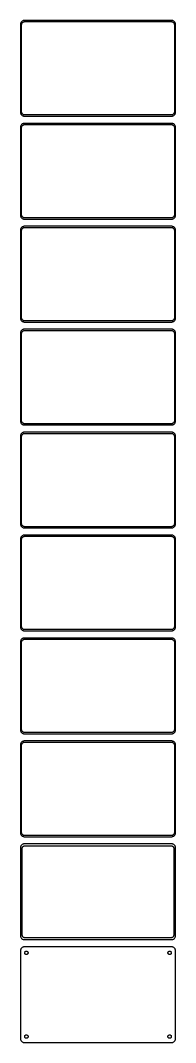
# Model space of a CAD drawing. Header units: metres. Extents: x -98 to 98, y 1230 to 2511.
import ezdxf

# ---------------------------------------------------------------- set-up
doc = ezdxf.new("R2010")
doc.units = ezdxf.units.M

msp = doc.modelspace()

# ---------------------------------------------------------------- linework, layer by layer
for p, q in [((-94.0451, 2510.76), (-94.6289, 2510.52)), ((-93.4369, 2510.91), (-94.0451, 2510.76)), ((-92.8139, 2510.99), (-93.4369, 2510.91)), ((92.8139, 2510.99), (-92.8139, 2510.99)), ((93.4369, 2510.91), (92.8139, 2510.99)), ((94.0451, 2510.76), (93.4369, 2510.91)), ((94.6289, 2510.52), (94.0451, 2510.76)), ((-97.4606, 2506.63), (-97.5, 2506)), ((-97.5, 2506), (-97.5, 2396)), ((-97.3429, 2507.24), (-97.4606, 2506.63)), ((-97.1489, 2507.84), (-97.3429, 2507.24)), ((-96.8815, 2508.41), (-97.1489, 2507.84)), ((-96.5451, 2508.94), (-96.8815, 2508.41)), ((-96.1448, 2509.42), (-96.5451, 2508.94)), ((-95.6871, 2509.85), (-96.1448, 2509.42)), ((-96, 2505.5), (-95.9685, 2506)), ((-96, 2396.5), (-96, 2505.5)), ((-95.9685, 2506), (-95.8743, 2506.49)), ((-95.8743, 2506.49), (-95.7191, 2506.97)), ((-95.7191, 2506.97), (-95.5052, 2507.43)), ((-95.1791, 2510.22), (-95.6871, 2509.85)), ((-95.5052, 2507.43), (-95.2361, 2507.85)), ((-95.2361, 2507.85), (-94.9159, 2508.24)), ((-94.6289, 2510.52), (-95.1791, 2510.22)), ((-94.9159, 2508.24), (-94.5497, 2508.58)), ((-94.5497, 2508.58), (-94.1433, 2508.88)), ((-94.1433, 2508.88), (-93.7031, 2509.12)), ((-93.7031, 2509.12), (-93.2361, 2509.3)), ((-93.2361, 2509.3), (-92.7495, 2509.43)), ((-92.7495, 2509.43), (-92.2512, 2509.49)), ((-92.2512, 2509.49), (92.2512, 2509.49)), ((92.2512, 2509.49), (92.7495, 2509.43)), ((92.7495, 2509.43), (93.2361, 2509.3)), ((93.2361, 2509.3), (93.7031, 2509.12)), ((93.7031, 2509.12), (94.1433, 2508.88)), ((94.1433, 2508.88), (94.5497, 2508.58)), ((94.5497, 2508.58), (94.9159, 2508.24)), ((95.1791, 2510.22), (94.6289, 2510.52)), ((94.9159, 2508.24), (95.2361, 2507.85)), ((95.6871, 2509.85), (95.1791, 2510.22)), ((95.2361, 2507.85), (95.5052, 2507.43)), ((95.5052, 2507.43), (95.7191, 2506.97)), ((96.1448, 2509.42), (95.6871, 2509.85)), ((95.7191, 2506.97), (95.8743, 2506.49)), ((95.8743, 2506.49), (95.9685, 2506)), ((95.9685, 2506), (96, 2505.5)), ((96, 2505.5), (96, 2396.5)), ((96.5451, 2508.94), (96.1448, 2509.42)), ((96.8815, 2508.41), (96.5451, 2508.94)), ((97.1489, 2507.84), (96.8815, 2508.41)), ((97.3429, 2507.24), (97.1489, 2507.84)), ((97.4606, 2506.63), (97.3429, 2507.24)), ((97.5, 2506), (97.4606, 2506.63)), ((97.5, 2396), (97.5, 2506)), ((-97.5, 2396), (-97.4606, 2395.37)), ((-95.9685, 2396), (-96, 2396.5)), ((-95.8743, 2395.51), (-95.9685, 2396)), ((-95.7191, 2395.03), (-95.8743, 2395.51)), ((95.8743, 2395.51), (95.7191, 2395.03)), ((95.9685, 2396), (95.8743, 2395.51)), ((96, 2396.5), (95.9685, 2396)), ((97.4606, 2395.37), (97.5, 2396)), ((-97.4606, 2395.37), (-97.3429, 2394.76)), ((-97.3429, 2394.76), (-97.1489, 2394.16)), ((-97.1489, 2394.16), (-96.8815, 2393.59)), ((-96.8815, 2393.59), (-96.5451, 2393.06)), ((-96.5451, 2393.06), (-96.1448, 2392.58)), ((-96.1448, 2392.58), (-95.6871, 2392.15)), ((-95.5052, 2394.57), (-95.7191, 2395.03)), ((-95.6871, 2392.15), (-95.1791, 2391.78)), ((-95.2361, 2394.15), (-95.5052, 2394.57)), ((-94.9159, 2393.76), (-95.2361, 2394.15)), ((-95.1791, 2391.78), (-94.6289, 2391.48)), ((-94.5497, 2393.42), (-94.9159, 2393.76)), ((-94.6289, 2391.48), (-94.0451, 2391.24)), ((-94.1433, 2393.12), (-94.5497, 2393.42)), ((-93.7031, 2392.88), (-94.1433, 2393.12)), ((-94.0451, 2391.24), (-93.4369, 2391.09)), ((-93.2361, 2392.7), (-93.7031, 2392.88)), ((-93.4369, 2391.09), (-92.8139, 2391.01)), ((-92.7495, 2392.57), (-93.2361, 2392.7)), ((-92.8139, 2391.01), (92.8139, 2391.01)), ((-92.2512, 2392.51), (-92.7495, 2392.57)), ((92.2512, 2392.51), (-92.2512, 2392.51)), ((92.7495, 2392.57), (92.2512, 2392.51)), ((93.2361, 2392.7), (92.7495, 2392.57)), ((92.8139, 2391.01), (93.4369, 2391.09)), ((93.7031, 2392.88), (93.2361, 2392.7)), ((93.4369, 2391.09), (94.0451, 2391.24)), ((94.1433, 2393.12), (93.7031, 2392.88)), ((94.0451, 2391.24), (94.6289, 2391.48)), ((94.5497, 2393.42), (94.1433, 2393.12)), ((94.9159, 2393.76), (94.5497, 2393.42)), ((94.6289, 2391.48), (95.1791, 2391.78)), ((95.2361, 2394.15), (94.9159, 2393.76)), ((95.1791, 2391.78), (95.6871, 2392.15)), ((95.5052, 2394.57), (95.2361, 2394.15)), ((95.7191, 2395.03), (95.5052, 2394.57)), ((95.6871, 2392.15), (96.1448, 2392.58)), ((96.1448, 2392.58), (96.5451, 2393.06)), ((96.5451, 2393.06), (96.8815, 2393.59)), ((96.8815, 2393.59), (97.1489, 2394.16)), ((97.1489, 2394.16), (97.3429, 2394.76)), ((97.3429, 2394.76), (97.4606, 2395.37)), ((-97.4606, 2377.63), (-97.5, 2377)), ((-97.5, 2377), (-97.5, 2267)), ((-97.3429, 2378.24), (-97.4606, 2377.63)), ((-97.1489, 2378.84), (-97.3429, 2378.24)), ((-96.8815, 2379.41), (-97.1489, 2378.84)), ((-96.5451, 2379.94), (-96.8815, 2379.41)), ((-96.1448, 2380.42), (-96.5451, 2379.94)), ((-95.6871, 2380.85), (-96.1448, 2380.42)), ((-96, 2376.5), (-95.9685, 2377)), ((-96, 2267.5), (-96, 2376.5)), ((-95.9685, 2377), (-95.8743, 2377.49)), ((-95.8743, 2377.49), (-95.7191, 2377.97)), ((-95.7191, 2377.97), (-95.5052, 2378.43)), ((-95.1791, 2381.22), (-95.6871, 2380.85)), ((-95.5052, 2378.43), (-95.2361, 2378.85)), ((-95.2361, 2378.85), (-94.9159, 2379.24)), ((-94.6289, 2381.52), (-95.1791, 2381.22)), ((-94.9159, 2379.24), (-94.5497, 2379.58)), ((-94.0451, 2381.76), (-94.6289, 2381.52)), ((-94.5497, 2379.58), (-94.1433, 2379.88)), ((-94.1433, 2379.88), (-93.7031, 2380.12)), ((-93.4369, 2381.91), (-94.0451, 2381.76)), ((-93.7031, 2380.12), (-93.2361, 2380.3)), ((-92.8139, 2381.99), (-93.4369, 2381.91)), ((-93.2361, 2380.3), (-92.7495, 2380.43)), ((92.8139, 2381.99), (-92.8139, 2381.99)), ((-92.7495, 2380.43), (-92.2512, 2380.49)), ((-92.2512, 2380.49), (92.2512, 2380.49)), ((92.2512, 2380.49), (92.7495, 2380.43)), ((92.7495, 2380.43), (93.2361, 2380.3)), ((93.4369, 2381.91), (92.8139, 2381.99)), ((93.2361, 2380.3), (93.7031, 2380.12)), ((94.0451, 2381.76), (93.4369, 2381.91)), ((93.7031, 2380.12), (94.1433, 2379.88)), ((94.6289, 2381.52), (94.0451, 2381.76)), ((94.1433, 2379.88), (94.5497, 2379.58)), ((94.5497, 2379.58), (94.9159, 2379.24)), ((95.1791, 2381.22), (94.6289, 2381.52)), ((94.9159, 2379.24), (95.2361, 2378.85)), ((95.6871, 2380.85), (95.1791, 2381.22)), ((95.2361, 2378.85), (95.5052, 2378.43)), ((95.5052, 2378.43), (95.7191, 2377.97)), ((96.1448, 2380.42), (95.6871, 2380.85)), ((95.7191, 2377.97), (95.8743, 2377.49)), ((95.8743, 2377.49), (95.9685, 2377)), ((95.9685, 2377), (96, 2376.5)), ((96, 2376.5), (96, 2267.5)), ((96.5451, 2379.94), (96.1448, 2380.42)), ((96.8815, 2379.41), (96.5451, 2379.94)), ((97.1489, 2378.84), (96.8815, 2379.41)), ((97.3429, 2378.24), (97.1489, 2378.84)), ((97.4606, 2377.63), (97.3429, 2378.24)), ((97.5, 2377), (97.4606, 2377.63)), ((97.5, 2267), (97.5, 2377)), ((-95.9685, 2267), (-96, 2267.5)), ((96, 2267.5), (95.9685, 2267)), ((-97.5, 2267), (-97.4606, 2266.37)), ((-97.4606, 2266.37), (-97.3429, 2265.76)), ((-97.3429, 2265.76), (-97.1489, 2265.16)), ((-97.1489, 2265.16), (-96.8815, 2264.59)), ((-96.8815, 2264.59), (-96.5451, 2264.06)), ((-96.5451, 2264.06), (-96.1448, 2263.58)), ((-96.1448, 2263.58), (-95.6871, 2263.15)), ((-95.8743, 2266.51), (-95.9685, 2267)), ((-95.7191, 2266.03), (-95.8743, 2266.51)), ((-95.5052, 2265.57), (-95.7191, 2266.03)), ((-95.6871, 2263.15), (-95.1791, 2262.78)), ((-95.2361, 2265.15), (-95.5052, 2265.57)), ((-94.9159, 2264.76), (-95.2361, 2265.15)), ((-95.1791, 2262.78), (-94.6289, 2262.48)), ((-94.5497, 2264.42), (-94.9159, 2264.76)), ((-94.6289, 2262.48), (-94.0451, 2262.24)), ((-94.1433, 2264.12), (-94.5497, 2264.42)), ((-93.7031, 2263.88), (-94.1433, 2264.12)), ((-94.0451, 2262.24), (-93.4369, 2262.09)), ((-93.2361, 2263.7), (-93.7031, 2263.88)), ((-93.4369, 2262.09), (-92.8139, 2262.01)), ((-92.7495, 2263.57), (-93.2361, 2263.7)), ((-92.8139, 2262.01), (92.8139, 2262.01)), ((-92.2512, 2263.51), (-92.7495, 2263.57)), ((92.2512, 2263.51), (-92.2512, 2263.51)), ((92.7495, 2263.57), (92.2512, 2263.51)), ((93.2361, 2263.7), (92.7495, 2263.57)), ((92.8139, 2262.01), (93.4369, 2262.09)), ((93.7031, 2263.88), (93.2361, 2263.7)), ((93.4369, 2262.09), (94.0451, 2262.24)), ((94.1433, 2264.12), (93.7031, 2263.88)), ((94.0451, 2262.24), (94.6289, 2262.48)), ((94.5497, 2264.42), (94.1433, 2264.12)), ((94.9159, 2264.76), (94.5497, 2264.42)), ((94.6289, 2262.48), (95.1791, 2262.78)), ((95.2361, 2265.15), (94.9159, 2264.76)), ((95.1791, 2262.78), (95.6871, 2263.15)), ((95.5052, 2265.57), (95.2361, 2265.15)), ((95.7191, 2266.03), (95.5052, 2265.57)), ((95.6871, 2263.15), (96.1448, 2263.58)), ((95.8743, 2266.51), (95.7191, 2266.03)), ((95.9685, 2267), (95.8743, 2266.51)), ((96.1448, 2263.58), (96.5451, 2264.06)), ((96.5451, 2264.06), (96.8815, 2264.59)), ((96.8815, 2264.59), (97.1489, 2265.16)), ((97.1489, 2265.16), (97.3429, 2265.76)), ((97.3429, 2265.76), (97.4606, 2266.37)), ((97.4606, 2266.37), (97.5, 2267)), ((-97.4606, 2248.63), (-97.5, 2248)), ((-97.5, 2248), (-97.5, 2138)), ((-97.3429, 2249.24), (-97.4606, 2248.63)), ((-97.1489, 2249.84), (-97.3429, 2249.24)), ((-96.8815, 2250.41), (-97.1489, 2249.84)), ((-96.5451, 2250.94), (-96.8815, 2250.41)), ((-96.1448, 2251.42), (-96.5451, 2250.94)), ((-95.6871, 2251.85), (-96.1448, 2251.42)), ((-96, 2247.5), (-95.9685, 2248)), ((-96, 2138.5), (-96, 2247.5)), ((-95.9685, 2248), (-95.8743, 2248.49)), ((-95.8743, 2248.49), (-95.7191, 2248.97)), ((-95.7191, 2248.97), (-95.5052, 2249.43)), ((-95.1791, 2252.22), (-95.6871, 2251.85)), ((-95.5052, 2249.43), (-95.2361, 2249.85)), ((-95.2361, 2249.85), (-94.9159, 2250.24)), ((-94.6289, 2252.52), (-95.1791, 2252.22)), ((-94.9159, 2250.24), (-94.5497, 2250.58)), ((-94.0451, 2252.76), (-94.6289, 2252.52)), ((-94.5497, 2250.58), (-94.1433, 2250.88)), ((-94.1433, 2250.88), (-93.7031, 2251.12)), ((-93.4369, 2252.91), (-94.0451, 2252.76)), ((-93.7031, 2251.12), (-93.2361, 2251.3)), ((-92.8139, 2252.99), (-93.4369, 2252.91)), ((-93.2361, 2251.3), (-92.7495, 2251.43)), ((92.8139, 2252.99), (-92.8139, 2252.99)), ((-92.7495, 2251.43), (-92.2512, 2251.49)), ((-92.2512, 2251.49), (92.2512, 2251.49)), ((92.2512, 2251.49), (92.7495, 2251.43)), ((92.7495, 2251.43), (93.2361, 2251.3)), ((93.4369, 2252.91), (92.8139, 2252.99)), ((93.2361, 2251.3), (93.7031, 2251.12)), ((94.0451, 2252.76), (93.4369, 2252.91)), ((93.7031, 2251.12), (94.1433, 2250.88)), ((94.6289, 2252.52), (94.0451, 2252.76)), ((94.1433, 2250.88), (94.5497, 2250.58)), ((94.5497, 2250.58), (94.9159, 2250.24)), ((95.1791, 2252.22), (94.6289, 2252.52)), ((94.9159, 2250.24), (95.2361, 2249.85)), ((95.6871, 2251.85), (95.1791, 2252.22)), ((95.2361, 2249.85), (95.5052, 2249.43)), ((95.5052, 2249.43), (95.7191, 2248.97)), ((96.1448, 2251.42), (95.6871, 2251.85)), ((95.7191, 2248.97), (95.8743, 2248.49)), ((95.8743, 2248.49), (95.9685, 2248)), ((95.9685, 2248), (96, 2247.5)), ((96, 2247.5), (96, 2138.5)), ((96.5451, 2250.94), (96.1448, 2251.42)), ((96.8815, 2250.41), (96.5451, 2250.94)), ((97.1489, 2249.84), (96.8815, 2250.41)), ((97.3429, 2249.24), (97.1489, 2249.84)), ((97.4606, 2248.63), (97.3429, 2249.24)), ((97.5, 2248), (97.4606, 2248.63)), ((97.5, 2138), (97.5, 2248)), ((-97.5, 2138), (-97.4606, 2137.37)), ((-97.4606, 2137.37), (-97.3429, 2136.76)), ((-97.3429, 2136.76), (-97.1489, 2136.16)), ((-97.1489, 2136.16), (-96.8815, 2135.59)), ((-96.8815, 2135.59), (-96.5451, 2135.06)), ((-96.5451, 2135.06), (-96.1448, 2134.58)), ((-96.1448, 2134.58), (-95.6871, 2134.15)), ((-95.9685, 2138), (-96, 2138.5)), ((-95.8743, 2137.51), (-95.9685, 2138)), ((-95.7191, 2137.03), (-95.8743, 2137.51)), ((-95.5052, 2136.57), (-95.7191, 2137.03)), ((-95.6871, 2134.15), (-95.1791, 2133.78)), ((-95.2361, 2136.15), (-95.5052, 2136.57)), ((-94.9159, 2135.76), (-95.2361, 2136.15)), ((-95.1791, 2133.78), (-94.6289, 2133.48)), ((-94.5497, 2135.42), (-94.9159, 2135.76)), ((-94.6289, 2133.48), (-94.0451, 2133.24)), ((-94.1433, 2135.12), (-94.5497, 2135.42)), ((-93.7031, 2134.88), (-94.1433, 2135.12)), ((-94.0451, 2133.24), (-93.4369, 2133.09)), ((-93.2361, 2134.7), (-93.7031, 2134.88)), ((-93.4369, 2133.09), (-92.8139, 2133.01)), ((-92.7495, 2134.57), (-93.2361, 2134.7)), ((-92.8139, 2133.01), (92.8139, 2133.01)), ((-92.2512, 2134.51), (-92.7495, 2134.57)), ((92.2512, 2134.51), (-92.2512, 2134.51)), ((92.7495, 2134.57), (92.2512, 2134.51)), ((93.2361, 2134.7), (92.7495, 2134.57)), ((92.8139, 2133.01), (93.4369, 2133.09)), ((93.7031, 2134.88), (93.2361, 2134.7)), ((93.4369, 2133.09), (94.0451, 2133.24)), ((94.1433, 2135.12), (93.7031, 2134.88)), ((94.0451, 2133.24), (94.6289, 2133.48)), ((94.5497, 2135.42), (94.1433, 2135.12)), ((94.9159, 2135.76), (94.5497, 2135.42)), ((94.6289, 2133.48), (95.1791, 2133.78)), ((95.2361, 2136.15), (94.9159, 2135.76)), ((95.1791, 2133.78), (95.6871, 2134.15)), ((95.5052, 2136.57), (95.2361, 2136.15)), ((95.7191, 2137.03), (95.5052, 2136.57)), ((95.6871, 2134.15), (96.1448, 2134.58)), ((95.8743, 2137.51), (95.7191, 2137.03)), ((95.9685, 2138), (95.8743, 2137.51)), ((96, 2138.5), (95.9685, 2138)), ((96.1448, 2134.58), (96.5451, 2135.06)), ((96.5451, 2135.06), (96.8815, 2135.59)), ((96.8815, 2135.59), (97.1489, 2136.16)), ((97.1489, 2136.16), (97.3429, 2136.76)), ((97.3429, 2136.76), (97.4606, 2137.37)), ((97.4606, 2137.37), (97.5, 2138)), ((-97.4606, 2119.63), (-97.5, 2119)), ((-97.5, 2119), (-97.5, 2009)), ((-97.3429, 2120.24), (-97.4606, 2119.63)), ((-97.1489, 2120.84), (-97.3429, 2120.24)), ((-96.8815, 2121.41), (-97.1489, 2120.84)), ((-96.5451, 2121.94), (-96.8815, 2121.41)), ((-96.1448, 2122.42), (-96.5451, 2121.94)), ((-95.6871, 2122.85), (-96.1448, 2122.42)), ((-96, 2118.5), (-95.9685, 2119)), ((-96, 2009.5), (-96, 2118.5)), ((-95.9685, 2119), (-95.8743, 2119.49)), ((-95.8743, 2119.49), (-95.7191, 2119.97)), ((-95.7191, 2119.97), (-95.5052, 2120.43)), ((-95.1791, 2123.22), (-95.6871, 2122.85)), ((-95.5052, 2120.43), (-95.2361, 2120.85)), ((-95.2361, 2120.85), (-94.9159, 2121.24)), ((-94.6289, 2123.52), (-95.1791, 2123.22)), ((-94.9159, 2121.24), (-94.5497, 2121.58)), ((-94.0451, 2123.76), (-94.6289, 2123.52)), ((-94.5497, 2121.58), (-94.1433, 2121.88)), ((-94.1433, 2121.88), (-93.7031, 2122.12)), ((-93.4369, 2123.91), (-94.0451, 2123.76)), ((-93.7031, 2122.12), (-93.2361, 2122.3)), ((-92.8139, 2123.99), (-93.4369, 2123.91)), ((-93.2361, 2122.3), (-92.7495, 2122.43)), ((92.8139, 2123.99), (-92.8139, 2123.99)), ((-92.7495, 2122.43), (-92.2512, 2122.49)), ((-92.2512, 2122.49), (92.2512, 2122.49)), ((92.2512, 2122.49), (92.7495, 2122.43)), ((92.7495, 2122.43), (93.2361, 2122.3)), ((93.4369, 2123.91), (92.8139, 2123.99)), ((93.2361, 2122.3), (93.7031, 2122.12)), ((94.0451, 2123.76), (93.4369, 2123.91)), ((93.7031, 2122.12), (94.1433, 2121.88)), ((94.6289, 2123.52), (94.0451, 2123.76)), ((94.1433, 2121.88), (94.5497, 2121.58)), ((94.5497, 2121.58), (94.9159, 2121.24)), ((95.1791, 2123.22), (94.6289, 2123.52)), ((94.9159, 2121.24), (95.2361, 2120.85)), ((95.6871, 2122.85), (95.1791, 2123.22)), ((95.2361, 2120.85), (95.5052, 2120.43)), ((95.5052, 2120.43), (95.7191, 2119.97)), ((96.1448, 2122.42), (95.6871, 2122.85)), ((95.7191, 2119.97), (95.8743, 2119.49)), ((95.8743, 2119.49), (95.9685, 2119)), ((95.9685, 2119), (96, 2118.5)), ((96, 2118.5), (96, 2009.5)), ((96.5451, 2121.94), (96.1448, 2122.42)), ((96.8815, 2121.41), (96.5451, 2121.94)), ((97.1489, 2120.84), (96.8815, 2121.41)), ((97.3429, 2120.24), (97.1489, 2120.84)), ((97.4606, 2119.63), (97.3429, 2120.24)), ((97.5, 2119), (97.4606, 2119.63)), ((97.5, 2009), (97.5, 2119)), ((-97.5, 2009), (-97.4606, 2008.37)), ((-97.4606, 2008.37), (-97.3429, 2007.76)), ((-97.3429, 2007.76), (-97.1489, 2007.16)), ((-97.1489, 2007.16), (-96.8815, 2006.59)), ((-96.8815, 2006.59), (-96.5451, 2006.06)), ((-96.5451, 2006.06), (-96.1448, 2005.58)), ((-96.1448, 2005.58), (-95.6871, 2005.15)), ((-95.9685, 2009), (-96, 2009.5)), ((-95.8743, 2008.51), (-95.9685, 2009)), ((-95.7191, 2008.03), (-95.8743, 2008.51)), ((-95.5052, 2007.57), (-95.7191, 2008.03)), ((-95.6871, 2005.15), (-95.1791, 2004.78)), ((-95.2361, 2007.15), (-95.5052, 2007.57)), ((-94.9159, 2006.76), (-95.2361, 2007.15)), ((-95.1791, 2004.78), (-94.6289, 2004.48)), ((-94.5497, 2006.42), (-94.9159, 2006.76)), ((-94.6289, 2004.48), (-94.0451, 2004.24)), ((-94.1433, 2006.12), (-94.5497, 2006.42)), ((-93.7031, 2005.88), (-94.1433, 2006.12)), ((-94.0451, 2004.24), (-93.4369, 2004.09)), ((-93.2361, 2005.7), (-93.7031, 2005.88)), ((-93.4369, 2004.09), (-92.8139, 2004.01)), ((-92.7495, 2005.57), (-93.2361, 2005.7)), ((-92.8139, 2004.01), (92.8139, 2004.01)), ((-92.2512, 2005.51), (-92.7495, 2005.57)), ((92.2512, 2005.51), (-92.2512, 2005.51)), ((92.7495, 2005.57), (92.2512, 2005.51)), ((93.2361, 2005.7), (92.7495, 2005.57)), ((92.8139, 2004.01), (93.4369, 2004.09)), ((93.7031, 2005.88), (93.2361, 2005.7)), ((93.4369, 2004.09), (94.0451, 2004.24)), ((94.1433, 2006.12), (93.7031, 2005.88)), ((94.0451, 2004.24), (94.6289, 2004.48)), ((94.5497, 2006.42), (94.1433, 2006.12)), ((94.9159, 2006.76), (94.5497, 2006.42)), ((94.6289, 2004.48), (95.1791, 2004.78)), ((95.2361, 2007.15), (94.9159, 2006.76)), ((95.1791, 2004.78), (95.6871, 2005.15)), ((95.5052, 2007.57), (95.2361, 2007.15)), ((95.7191, 2008.03), (95.5052, 2007.57)), ((95.6871, 2005.15), (96.1448, 2005.58)), ((95.8743, 2008.51), (95.7191, 2008.03)), ((95.9685, 2009), (95.8743, 2008.51)), ((96, 2009.5), (95.9685, 2009)), ((96.1448, 2005.58), (96.5451, 2006.06)), ((96.5451, 2006.06), (96.8815, 2006.59)), ((96.8815, 2006.59), (97.1489, 2007.16)), ((97.1489, 2007.16), (97.3429, 2007.76)), ((97.3429, 2007.76), (97.4606, 2008.37)), ((97.4606, 2008.37), (97.5, 2009)), ((-97.4606, 1990.63), (-97.5, 1990)), ((-97.5, 1990), (-97.5, 1880)), ((-97.3429, 1991.24), (-97.4606, 1990.63)), ((-97.1489, 1991.84), (-97.3429, 1991.24)), ((-96.8815, 1992.41), (-97.1489, 1991.84)), ((-96.5451, 1992.94), (-96.8815, 1992.41)), ((-96.1448, 1993.42), (-96.5451, 1992.94)), ((-95.6871, 1993.85), (-96.1448, 1993.42)), ((-96, 1989.5), (-95.9685, 1990)), ((-96, 1880.5), (-96, 1989.5)), ((-95.9685, 1990), (-95.8743, 1990.49)), ((-95.8743, 1990.49), (-95.7191, 1990.97)), ((-95.7191, 1990.97), (-95.5052, 1991.43)), ((-95.1791, 1994.22), (-95.6871, 1993.85)), ((-95.5052, 1991.43), (-95.2361, 1991.85)), ((-95.2361, 1991.85), (-94.9159, 1992.24)), ((-94.6289, 1994.52), (-95.1791, 1994.22)), ((-94.9159, 1992.24), (-94.5497, 1992.58)), ((-94.0451, 1994.76), (-94.6289, 1994.52)), ((-94.5497, 1992.58), (-94.1433, 1992.88)), ((-94.1433, 1992.88), (-93.7031, 1993.12)), ((-93.4369, 1994.91), (-94.0451, 1994.76)), ((-93.7031, 1993.12), (-93.2361, 1993.3)), ((-92.8139, 1994.99), (-93.4369, 1994.91)), ((-93.2361, 1993.3), (-92.7495, 1993.43)), ((92.8139, 1994.99), (-92.8139, 1994.99)), ((-92.7495, 1993.43), (-92.2512, 1993.49)), ((-92.2512, 1993.49), (92.2512, 1993.49)), ((92.2512, 1993.49), (92.7495, 1993.43)), ((92.7495, 1993.43), (93.2361, 1993.3)), ((93.4369, 1994.91), (92.8139, 1994.99)), ((93.2361, 1993.3), (93.7031, 1993.12)), ((94.0451, 1994.76), (93.4369, 1994.91)), ((93.7031, 1993.12), (94.1433, 1992.88)), ((94.6289, 1994.52), (94.0451, 1994.76)), ((94.1433, 1992.88), (94.5497, 1992.58)), ((94.5497, 1992.58), (94.9159, 1992.24)), ((95.1791, 1994.22), (94.6289, 1994.52)), ((94.9159, 1992.24), (95.2361, 1991.85)), ((95.6871, 1993.85), (95.1791, 1994.22)), ((95.2361, 1991.85), (95.5052, 1991.43)), ((95.5052, 1991.43), (95.7191, 1990.97)), ((96.1448, 1993.42), (95.6871, 1993.85)), ((95.7191, 1990.97), (95.8743, 1990.49)), ((95.8743, 1990.49), (95.9685, 1990)), ((95.9685, 1990), (96, 1989.5)), ((96, 1989.5), (96, 1880.5)), ((96.5451, 1992.94), (96.1448, 1993.42)), ((96.8815, 1992.41), (96.5451, 1992.94)), ((97.1489, 1991.84), (96.8815, 1992.41)), ((97.3429, 1991.24), (97.1489, 1991.84)), ((97.4606, 1990.63), (97.3429, 1991.24)), ((97.5, 1990), (97.4606, 1990.63)), ((97.5, 1880), (97.5, 1990)), ((-97.5, 1880), (-97.4606, 1879.37)), ((-97.4606, 1879.37), (-97.3429, 1878.76)), ((-97.3429, 1878.76), (-97.1489, 1878.16)), ((-97.1489, 1878.16), (-96.8815, 1877.59)), ((-96.8815, 1877.59), (-96.5451, 1877.06)), ((-96.5451, 1877.06), (-96.1448, 1876.58)), ((-96.1448, 1876.58), (-95.6871, 1876.15)), ((-95.9685, 1880), (-96, 1880.5)), ((-95.8743, 1879.51), (-95.9685, 1880)), ((-95.7191, 1879.03), (-95.8743, 1879.51)), ((-95.5052, 1878.57), (-95.7191, 1879.03)), ((-95.6871, 1876.15), (-95.1791, 1875.78)), ((-95.2361, 1878.15), (-95.5052, 1878.57)), ((-94.9159, 1877.76), (-95.2361, 1878.15)), ((-95.1791, 1875.78), (-94.6289, 1875.48)), ((-94.5497, 1877.42), (-94.9159, 1877.76)), ((-94.6289, 1875.48), (-94.0451, 1875.24)), ((-94.1433, 1877.12), (-94.5497, 1877.42)), ((-93.7031, 1876.88), (-94.1433, 1877.12)), ((-94.0451, 1875.24), (-93.4369, 1875.09)), ((-93.2361, 1876.7), (-93.7031, 1876.88)), ((-93.4369, 1875.09), (-92.8139, 1875.01)), ((-92.7495, 1876.57), (-93.2361, 1876.7)), ((-92.8139, 1875.01), (92.8139, 1875.01)), ((-92.2512, 1876.51), (-92.7495, 1876.57)), ((92.2512, 1876.51), (-92.2512, 1876.51)), ((92.7495, 1876.57), (92.2512, 1876.51)), ((93.2361, 1876.7), (92.7495, 1876.57)), ((92.8139, 1875.01), (93.4369, 1875.09)), ((93.7031, 1876.88), (93.2361, 1876.7)), ((93.4369, 1875.09), (94.0451, 1875.24)), ((94.1433, 1877.12), (93.7031, 1876.88)), ((94.0451, 1875.24), (94.6289, 1875.48)), ((94.5497, 1877.42), (94.1433, 1877.12)), ((94.9159, 1877.76), (94.5497, 1877.42)), ((94.6289, 1875.48), (95.1791, 1875.78)), ((95.2361, 1878.15), (94.9159, 1877.76)), ((95.1791, 1875.78), (95.6871, 1876.15)), ((95.5052, 1878.57), (95.2361, 1878.15)), ((95.7191, 1879.03), (95.5052, 1878.57)), ((95.6871, 1876.15), (96.1448, 1876.58)), ((95.8743, 1879.51), (95.7191, 1879.03)), ((95.9685, 1880), (95.8743, 1879.51)), ((96, 1880.5), (95.9685, 1880)), ((96.1448, 1876.58), (96.5451, 1877.06)), ((96.5451, 1877.06), (96.8815, 1877.59)), ((96.8815, 1877.59), (97.1489, 1878.16)), ((97.1489, 1878.16), (97.3429, 1878.76)), ((97.3429, 1878.76), (97.4606, 1879.37)), ((97.4606, 1879.37), (97.5, 1880)), ((-97.4606, 1861.63), (-97.5, 1861)), ((-97.5, 1861), (-97.5, 1751)), ((-97.3429, 1862.24), (-97.4606, 1861.63)), ((-97.1489, 1862.84), (-97.3429, 1862.24)), ((-96.8815, 1863.41), (-97.1489, 1862.84)), ((-96.5451, 1863.94), (-96.8815, 1863.41)), ((-96.1448, 1864.42), (-96.5451, 1863.94)), ((-95.6871, 1864.85), (-96.1448, 1864.42)), ((-96, 1860.5), (-95.9685, 1861)), ((-96, 1751.5), (-96, 1860.5)), ((-95.9685, 1861), (-95.8743, 1861.49)), ((-95.8743, 1861.49), (-95.7191, 1861.97)), ((-95.7191, 1861.97), (-95.5052, 1862.43)), ((-95.1791, 1865.22), (-95.6871, 1864.85)), ((-95.5052, 1862.43), (-95.2361, 1862.85)), ((-95.2361, 1862.85), (-94.9159, 1863.24)), ((-94.6289, 1865.52), (-95.1791, 1865.22)), ((-94.9159, 1863.24), (-94.5497, 1863.58)), ((-94.0451, 1865.76), (-94.6289, 1865.52)), ((-94.5497, 1863.58), (-94.1433, 1863.88)), ((-94.1433, 1863.88), (-93.7031, 1864.12)), ((-93.4369, 1865.91), (-94.0451, 1865.76)), ((-93.7031, 1864.12), (-93.2361, 1864.3)), ((-92.8139, 1865.99), (-93.4369, 1865.91)), ((-93.2361, 1864.3), (-92.7495, 1864.43)), ((92.8139, 1865.99), (-92.8139, 1865.99)), ((-92.7495, 1864.43), (-92.2512, 1864.49)), ((-92.2512, 1864.49), (92.2512, 1864.49)), ((92.2512, 1864.49), (92.7495, 1864.43)), ((92.7495, 1864.43), (93.2361, 1864.3)), ((93.4369, 1865.91), (92.8139, 1865.99)), ((93.2361, 1864.3), (93.7031, 1864.12)), ((94.0451, 1865.76), (93.4369, 1865.91)), ((93.7031, 1864.12), (94.1433, 1863.88)), ((94.6289, 1865.52), (94.0451, 1865.76)), ((94.1433, 1863.88), (94.5497, 1863.58)), ((94.5497, 1863.58), (94.9159, 1863.24)), ((95.1791, 1865.22), (94.6289, 1865.52)), ((94.9159, 1863.24), (95.2361, 1862.85)), ((95.6871, 1864.85), (95.1791, 1865.22)), ((95.2361, 1862.85), (95.5052, 1862.43)), ((95.5052, 1862.43), (95.7191, 1861.97)), ((96.1448, 1864.42), (95.6871, 1864.85)), ((95.7191, 1861.97), (95.8743, 1861.49)), ((95.8743, 1861.49), (95.9685, 1861)), ((95.9685, 1861), (96, 1860.5)), ((96, 1860.5), (96, 1751.5)), ((96.5451, 1863.94), (96.1448, 1864.42)), ((96.8815, 1863.41), (96.5451, 1863.94)), ((97.1489, 1862.84), (96.8815, 1863.41)), ((97.3429, 1862.24), (97.1489, 1862.84)), ((97.4606, 1861.63), (97.3429, 1862.24)), ((97.5, 1861), (97.4606, 1861.63)), ((97.5, 1751), (97.5, 1861)), ((-97.5, 1751), (-97.4606, 1750.37)), ((-97.4606, 1750.37), (-97.3429, 1749.76)), ((-97.3429, 1749.76), (-97.1489, 1749.16)), ((-97.1489, 1749.16), (-96.8815, 1748.59)), ((-96.8815, 1748.59), (-96.5451, 1748.06)), ((-96.5451, 1748.06), (-96.1448, 1747.58)), ((-96.1448, 1747.58), (-95.6871, 1747.15)), ((-95.9685, 1751), (-96, 1751.5)), ((-95.8743, 1750.51), (-95.9685, 1751)), ((-95.7191, 1750.03), (-95.8743, 1750.51)), ((-95.5052, 1749.57), (-95.7191, 1750.03)), ((-95.6871, 1747.15), (-95.1791, 1746.78)), ((-95.2361, 1749.15), (-95.5052, 1749.57)), ((-94.9159, 1748.76), (-95.2361, 1749.15)), ((-95.1791, 1746.78), (-94.6289, 1746.48)), ((-94.5497, 1748.42), (-94.9159, 1748.76)), ((-94.6289, 1746.48), (-94.0451, 1746.24)), ((-94.1433, 1748.12), (-94.5497, 1748.42)), ((-93.7031, 1747.88), (-94.1433, 1748.12)), ((-94.0451, 1746.24), (-93.4369, 1746.09)), ((-93.2361, 1747.7), (-93.7031, 1747.88)), ((-93.4369, 1746.09), (-92.8139, 1746.01)), ((-92.7495, 1747.57), (-93.2361, 1747.7)), ((-92.8139, 1746.01), (92.8139, 1746.01)), ((-92.2512, 1747.51), (-92.7495, 1747.57)), ((92.2512, 1747.51), (-92.2512, 1747.51)), ((92.7495, 1747.57), (92.2512, 1747.51)), ((93.2361, 1747.7), (92.7495, 1747.57)), ((92.8139, 1746.01), (93.4369, 1746.09)), ((93.7031, 1747.88), (93.2361, 1747.7)), ((93.4369, 1746.09), (94.0451, 1746.24)), ((94.1433, 1748.12), (93.7031, 1747.88)), ((94.0451, 1746.24), (94.6289, 1746.48)), ((94.5497, 1748.42), (94.1433, 1748.12)), ((94.9159, 1748.76), (94.5497, 1748.42)), ((94.6289, 1746.48), (95.1791, 1746.78)), ((95.2361, 1749.15), (94.9159, 1748.76)), ((95.1791, 1746.78), (95.6871, 1747.15)), ((95.5052, 1749.57), (95.2361, 1749.15)), ((95.7191, 1750.03), (95.5052, 1749.57)), ((95.6871, 1747.15), (96.1448, 1747.58)), ((95.8743, 1750.51), (95.7191, 1750.03)), ((95.9685, 1751), (95.8743, 1750.51)), ((96, 1751.5), (95.9685, 1751)), ((96.1448, 1747.58), (96.5451, 1748.06)), ((96.5451, 1748.06), (96.8815, 1748.59)), ((96.8815, 1748.59), (97.1489, 1749.16)), ((97.1489, 1749.16), (97.3429, 1749.76)), ((97.3429, 1749.76), (97.4606, 1750.37)), ((97.4606, 1750.37), (97.5, 1751)), ((-97.4606, 1732.63), (-97.5, 1732)), ((-97.5, 1732), (-97.5, 1622)), ((-97.3429, 1733.24), (-97.4606, 1732.63)), ((-97.1489, 1733.84), (-97.3429, 1733.24)), ((-96.8815, 1734.41), (-97.1489, 1733.84)), ((-96.5451, 1734.94), (-96.8815, 1734.41)), ((-96.1448, 1735.42), (-96.5451, 1734.94)), ((-95.6871, 1735.85), (-96.1448, 1735.42)), ((-96, 1731.5), (-95.9685, 1732)), ((-96, 1622.5), (-96, 1731.5)), ((-95.9685, 1732), (-95.8743, 1732.49)), ((-95.8743, 1732.49), (-95.7191, 1732.97)), ((-95.7191, 1732.97), (-95.5052, 1733.43)), ((-95.1791, 1736.22), (-95.6871, 1735.85)), ((-95.5052, 1733.43), (-95.2361, 1733.85)), ((-95.2361, 1733.85), (-94.9159, 1734.24)), ((-94.6289, 1736.52), (-95.1791, 1736.22)), ((-94.9159, 1734.24), (-94.5497, 1734.58)), ((-94.0451, 1736.76), (-94.6289, 1736.52)), ((-94.5497, 1734.58), (-94.1433, 1734.88)), ((-94.1433, 1734.88), (-93.7031, 1735.12)), ((-93.4369, 1736.91), (-94.0451, 1736.76)), ((-93.7031, 1735.12), (-93.2361, 1735.3)), ((-92.8139, 1736.99), (-93.4369, 1736.91)), ((-93.2361, 1735.3), (-92.7495, 1735.43)), ((92.8139, 1736.99), (-92.8139, 1736.99)), ((-92.7495, 1735.43), (-92.2512, 1735.49)), ((-92.2512, 1735.49), (92.2512, 1735.49)), ((92.2512, 1735.49), (92.7495, 1735.43)), ((92.7495, 1735.43), (93.2361, 1735.3)), ((93.4369, 1736.91), (92.8139, 1736.99)), ((93.2361, 1735.3), (93.7031, 1735.12)), ((94.0451, 1736.76), (93.4369, 1736.91)), ((93.7031, 1735.12), (94.1433, 1734.88)), ((94.6289, 1736.52), (94.0451, 1736.76)), ((94.1433, 1734.88), (94.5497, 1734.58)), ((94.5497, 1734.58), (94.9159, 1734.24)), ((95.1791, 1736.22), (94.6289, 1736.52)), ((94.9159, 1734.24), (95.2361, 1733.85)), ((95.6871, 1735.85), (95.1791, 1736.22)), ((95.2361, 1733.85), (95.5052, 1733.43)), ((95.5052, 1733.43), (95.7191, 1732.97)), ((96.1448, 1735.42), (95.6871, 1735.85)), ((95.7191, 1732.97), (95.8743, 1732.49)), ((95.8743, 1732.49), (95.9685, 1732)), ((95.9685, 1732), (96, 1731.5)), ((96, 1731.5), (96, 1622.5)), ((96.5451, 1734.94), (96.1448, 1735.42)), ((96.8815, 1734.41), (96.5451, 1734.94)), ((97.1489, 1733.84), (96.8815, 1734.41)), ((97.3429, 1733.24), (97.1489, 1733.84)), ((97.4606, 1732.63), (97.3429, 1733.24)), ((97.5, 1732), (97.4606, 1732.63)), ((97.5, 1622), (97.5, 1732)), ((-97.5, 1622), (-97.4606, 1621.37)), ((-97.4606, 1621.37), (-97.3429, 1620.76)), ((-97.3429, 1620.76), (-97.1489, 1620.16)), ((-97.1489, 1620.16), (-96.8815, 1619.59)), ((-96.8815, 1619.59), (-96.5451, 1619.06)), ((-96.5451, 1619.06), (-96.1448, 1618.58)), ((-96.1448, 1618.58), (-95.6871, 1618.15)), ((-95.9685, 1622), (-96, 1622.5)), ((-95.8743, 1621.51), (-95.9685, 1622)), ((-95.7191, 1621.03), (-95.8743, 1621.51)), ((-95.5052, 1620.57), (-95.7191, 1621.03)), ((-95.6871, 1618.15), (-95.1791, 1617.78)), ((-95.2361, 1620.15), (-95.5052, 1620.57)), ((-94.9159, 1619.76), (-95.2361, 1620.15)), ((-95.1791, 1617.78), (-94.6289, 1617.48)), ((-94.5497, 1619.42), (-94.9159, 1619.76)), ((-94.6289, 1617.48), (-94.0451, 1617.24)), ((-94.1433, 1619.12), (-94.5497, 1619.42)), ((-93.7031, 1618.88), (-94.1433, 1619.12)), ((-94.0451, 1617.24), (-93.4369, 1617.09)), ((-93.2361, 1618.7), (-93.7031, 1618.88)), ((-93.4369, 1617.09), (-92.8139, 1617.01)), ((-92.7495, 1618.57), (-93.2361, 1618.7)), ((-92.8139, 1617.01), (92.8139, 1617.01)), ((-92.2512, 1618.51), (-92.7495, 1618.57)), ((92.2512, 1618.51), (-92.2512, 1618.51)), ((92.7495, 1618.57), (92.2512, 1618.51)), ((93.2361, 1618.7), (92.7495, 1618.57)), ((92.8139, 1617.01), (93.4369, 1617.09)), ((93.7031, 1618.88), (93.2361, 1618.7)), ((93.4369, 1617.09), (94.0451, 1617.24)), ((94.1433, 1619.12), (93.7031, 1618.88)), ((94.0451, 1617.24), (94.6289, 1617.48)), ((94.5497, 1619.42), (94.1433, 1619.12)), ((94.9159, 1619.76), (94.5497, 1619.42)), ((94.6289, 1617.48), (95.1791, 1617.78)), ((95.2361, 1620.15), (94.9159, 1619.76)), ((95.1791, 1617.78), (95.6871, 1618.15)), ((95.5052, 1620.57), (95.2361, 1620.15)), ((95.7191, 1621.03), (95.5052, 1620.57)), ((95.6871, 1618.15), (96.1448, 1618.58)), ((95.8743, 1621.51), (95.7191, 1621.03)), ((95.9685, 1622), (95.8743, 1621.51)), ((96, 1622.5), (95.9685, 1622)), ((96.1448, 1618.58), (96.5451, 1619.06)), ((96.5451, 1619.06), (96.8815, 1619.59)), ((96.8815, 1619.59), (97.1489, 1620.16)), ((97.1489, 1620.16), (97.3429, 1620.76)), ((97.3429, 1620.76), (97.4606, 1621.37)), ((97.4606, 1621.37), (97.5, 1622)), ((-97.4606, 1603.63), (-97.5, 1603)), ((-97.5, 1603), (-97.5, 1493)), ((-97.3429, 1604.24), (-97.4606, 1603.63)), ((-97.1489, 1604.84), (-97.3429, 1604.24)), ((-96.8815, 1605.41), (-97.1489, 1604.84)), ((-96.5451, 1605.94), (-96.8815, 1605.41)), ((-96.1448, 1606.42), (-96.5451, 1605.94)), ((-95.6871, 1606.85), (-96.1448, 1606.42)), ((-96, 1602.5), (-95.9685, 1603)), ((-96, 1493.5), (-96, 1602.5)), ((-95.9685, 1603), (-95.8743, 1603.49)), ((-95.8743, 1603.49), (-95.7191, 1603.97)), ((-95.7191, 1603.97), (-95.5052, 1604.43)), ((-95.1791, 1607.22), (-95.6871, 1606.85)), ((-95.5052, 1604.43), (-95.2361, 1604.85)), ((-95.2361, 1604.85), (-94.9159, 1605.24)), ((-94.6289, 1607.52), (-95.1791, 1607.22)), ((-94.9159, 1605.24), (-94.5497, 1605.58)), ((-94.0451, 1607.76), (-94.6289, 1607.52)), ((-94.5497, 1605.58), (-94.1433, 1605.88)), ((-94.1433, 1605.88), (-93.7031, 1606.12)), ((-93.4369, 1607.91), (-94.0451, 1607.76)), ((-93.7031, 1606.12), (-93.2361, 1606.3)), ((-92.8139, 1607.99), (-93.4369, 1607.91)), ((-93.2361, 1606.3), (-92.7495, 1606.43)), ((92.8139, 1607.99), (-92.8139, 1607.99)), ((-92.7495, 1606.43), (-92.2512, 1606.49)), ((-92.2512, 1606.49), (92.2512, 1606.49)), ((92.2512, 1606.49), (92.7495, 1606.43)), ((92.7495, 1606.43), (93.2361, 1606.3)), ((93.4369, 1607.91), (92.8139, 1607.99)), ((93.2361, 1606.3), (93.7031, 1606.12)), ((94.0451, 1607.76), (93.4369, 1607.91)), ((93.7031, 1606.12), (94.1433, 1605.88)), ((94.6289, 1607.52), (94.0451, 1607.76)), ((94.1433, 1605.88), (94.5497, 1605.58)), ((94.5497, 1605.58), (94.9159, 1605.24)), ((95.1791, 1607.22), (94.6289, 1607.52)), ((94.9159, 1605.24), (95.2361, 1604.85)), ((95.6871, 1606.85), (95.1791, 1607.22)), ((95.2361, 1604.85), (95.5052, 1604.43)), ((95.5052, 1604.43), (95.7191, 1603.97)), ((96.1448, 1606.42), (95.6871, 1606.85)), ((95.7191, 1603.97), (95.8743, 1603.49)), ((95.8743, 1603.49), (95.9685, 1603)), ((95.9685, 1603), (96, 1602.5)), ((96, 1602.5), (96, 1493.5)), ((96.5451, 1605.94), (96.1448, 1606.42)), ((96.8815, 1605.41), (96.5451, 1605.94)), ((97.1489, 1604.84), (96.8815, 1605.41)), ((97.3429, 1604.24), (97.1489, 1604.84)), ((97.4606, 1603.63), (97.3429, 1604.24)), ((97.5, 1603), (97.4606, 1603.63)), ((97.5, 1493), (97.5, 1603)), ((-97.5, 1493), (-97.4606, 1492.37)), ((-97.4606, 1492.37), (-97.3429, 1491.76)), ((-97.3429, 1491.76), (-97.1489, 1491.16)), ((-97.1489, 1491.16), (-96.8815, 1490.59)), ((-96.8815, 1490.59), (-96.5451, 1490.06)), ((-96.5451, 1490.06), (-96.1448, 1489.58)), ((-96.1448, 1489.58), (-95.6871, 1489.15)), ((-95.9685, 1493), (-96, 1493.5)), ((-95.8743, 1492.51), (-95.9685, 1493)), ((-95.7191, 1492.03), (-95.8743, 1492.51)), ((-95.5052, 1491.57), (-95.7191, 1492.03)), ((-95.6871, 1489.15), (-95.1791, 1488.78)), ((-95.2361, 1491.15), (-95.5052, 1491.57)), ((-94.9159, 1490.76), (-95.2361, 1491.15)), ((-95.1791, 1488.78), (-94.6289, 1488.48)), ((-94.5497, 1490.42), (-94.9159, 1490.76)), ((-94.6289, 1488.48), (-94.0451, 1488.24)), ((-94.1433, 1490.12), (-94.5497, 1490.42)), ((-93.7031, 1489.88), (-94.1433, 1490.12)), ((-94.0451, 1488.24), (-93.4369, 1488.09)), ((-93.2361, 1489.7), (-93.7031, 1489.88)), ((-93.4369, 1488.09), (-92.8139, 1488.01)), ((-92.7495, 1489.57), (-93.2361, 1489.7)), ((-92.8139, 1488.01), (92.8139, 1488.01)), ((-92.2512, 1489.51), (-92.7495, 1489.57)), ((92.2512, 1489.51), (-92.2512, 1489.51)), ((92.7495, 1489.57), (92.2512, 1489.51)), ((93.2361, 1489.7), (92.7495, 1489.57)), ((92.8139, 1488.01), (93.4369, 1488.09)), ((93.7031, 1489.88), (93.2361, 1489.7)), ((93.4369, 1488.09), (94.0451, 1488.24)), ((94.1433, 1490.12), (93.7031, 1489.88)), ((94.0451, 1488.24), (94.6289, 1488.48)), ((94.5497, 1490.42), (94.1433, 1490.12)), ((94.9159, 1490.76), (94.5497, 1490.42)), ((94.6289, 1488.48), (95.1791, 1488.78)), ((95.2361, 1491.15), (94.9159, 1490.76)), ((95.1791, 1488.78), (95.6871, 1489.15)), ((95.5052, 1491.57), (95.2361, 1491.15)), ((95.7191, 1492.03), (95.5052, 1491.57)), ((95.6871, 1489.15), (96.1448, 1489.58)), ((95.8743, 1492.51), (95.7191, 1492.03)), ((95.9685, 1493), (95.8743, 1492.51)), ((96, 1493.5), (95.9685, 1493)), ((96.1448, 1489.58), (96.5451, 1490.06)), ((96.5451, 1490.06), (96.8815, 1490.59)), ((96.8815, 1490.59), (97.1489, 1491.16)), ((97.1489, 1491.16), (97.3429, 1491.76)), ((97.3429, 1491.76), (97.4606, 1492.37)), ((97.4606, 1492.37), (97.5, 1493)), ((-97.4606, 1474.63), (-97.5, 1474)), ((-97.5, 1474), (-97.5, 1364)), ((-97.3429, 1475.24), (-97.4606, 1474.63)), ((-97.1489, 1475.84), (-97.3429, 1475.24)), ((-96.8815, 1476.41), (-97.1489, 1475.84)), ((-96.5451, 1476.94), (-96.8815, 1476.41)), ((-96.1448, 1477.42), (-96.5451, 1476.94)), ((-95.6871, 1477.85), (-96.1448, 1477.42)), ((-95.1791, 1478.22), (-95.6871, 1477.85)), ((-94.6289, 1478.52), (-95.1791, 1478.22)), ((-95.1129, 1473.5), (-95.0884, 1473.89)), ((-95.1129, 1364.5), (-95.1129, 1473.5)), ((-95.0884, 1473.89), (-95.0151, 1474.27)), ((-95.0151, 1474.27), (-94.8943, 1474.65)), ((-94.8943, 1474.65), (-94.7279, 1475)), ((-94.7279, 1475), (-94.5184, 1475.33)), ((-94.0451, 1478.76), (-94.6289, 1478.52)), ((-94.5184, 1475.33), (-94.2692, 1475.63)), ((-94.2692, 1475.63), (-93.9843, 1475.9)), ((-93.4369, 1478.91), (-94.0451, 1478.76)), ((-93.9843, 1475.9), (-93.668, 1476.13)), ((-93.668, 1476.13), (-93.3254, 1476.32)), ((-92.8139, 1478.99), (-93.4369, 1478.91)), ((-93.3254, 1476.32), (-92.9619, 1476.46)), ((-92.9619, 1476.46), (-92.5833, 1476.56)), ((92.8139, 1478.99), (-92.8139, 1478.99)), ((-92.5833, 1476.56), (-92.1955, 1476.61)), ((-92.1955, 1476.61), (92.1955, 1476.61)), ((92.1955, 1476.61), (92.5833, 1476.56)), ((92.5833, 1476.56), (92.9619, 1476.46)), ((93.4369, 1478.91), (92.8139, 1478.99)), ((92.9619, 1476.46), (93.3254, 1476.32)), ((93.3254, 1476.32), (93.668, 1476.13)), ((94.0451, 1478.76), (93.4369, 1478.91)), ((93.668, 1476.13), (93.9843, 1475.9)), ((93.9843, 1475.9), (94.2692, 1475.63)), ((94.6289, 1478.52), (94.0451, 1478.76)), ((94.2692, 1475.63), (94.5184, 1475.33)), ((94.5184, 1475.33), (94.7279, 1475)), ((95.1791, 1478.22), (94.6289, 1478.52)), ((94.7279, 1475), (94.8943, 1474.65)), ((94.8943, 1474.65), (95.0151, 1474.27)), ((95.0151, 1474.27), (95.0884, 1473.89)), ((95.0884, 1473.89), (95.1129, 1473.5)), ((95.1129, 1473.5), (95.1129, 1364.5)), ((95.6871, 1477.85), (95.1791, 1478.22)), ((96.1448, 1477.42), (95.6871, 1477.85)), ((96.5451, 1476.94), (96.1448, 1477.42)), ((96.8815, 1476.41), (96.5451, 1476.94)), ((97.1489, 1475.84), (96.8815, 1476.41)), ((97.3429, 1475.24), (97.1489, 1475.84)), ((97.4606, 1474.63), (97.3429, 1475.24)), ((97.5, 1474), (97.4606, 1474.63)), ((97.5, 1364), (97.5, 1474)), ((-97.5, 1364), (-97.4606, 1363.37)), ((-97.4606, 1363.37), (-97.3429, 1362.76)), ((-97.3429, 1362.76), (-97.1489, 1362.16)), ((-97.1489, 1362.16), (-96.8815, 1361.59)), ((-96.8815, 1361.59), (-96.5451, 1361.06)), ((-96.5451, 1361.06), (-96.1448, 1360.58)), ((-96.1448, 1360.58), (-95.6871, 1360.15)), ((-95.6871, 1360.15), (-95.1791, 1359.78)), ((-95.1791, 1359.78), (-94.6289, 1359.48)), ((-95.0884, 1364.11), (-95.1129, 1364.5)), ((-95.0151, 1363.73), (-95.0884, 1364.11)), ((-94.8943, 1363.35), (-95.0151, 1363.73)), ((-94.7279, 1363), (-94.8943, 1363.35)), ((-94.5184, 1362.67), (-94.7279, 1363)), ((-94.6289, 1359.48), (-94.0451, 1359.24)), ((-94.2692, 1362.37), (-94.5184, 1362.67)), ((-93.9843, 1362.1), (-94.2692, 1362.37)), ((-94.0451, 1359.24), (-93.4369, 1359.09)), ((-93.668, 1361.87), (-93.9843, 1362.1)), ((-93.3254, 1361.68), (-93.668, 1361.87)), ((-93.4369, 1359.09), (-92.8139, 1359.01)), ((-92.9619, 1361.54), (-93.3254, 1361.68)), ((-92.5833, 1361.44), (-92.9619, 1361.54)), ((-92.8139, 1359.01), (92.8139, 1359.01)), ((-92.1955, 1361.39), (-92.5833, 1361.44)), ((92.1955, 1361.39), (-92.1955, 1361.39)), ((92.5833, 1361.44), (92.1955, 1361.39)), ((92.9619, 1361.54), (92.5833, 1361.44)), ((92.8139, 1359.01), (93.4369, 1359.09)), ((93.3254, 1361.68), (92.9619, 1361.54)), ((93.668, 1361.87), (93.3254, 1361.68)), ((93.4369, 1359.09), (94.0451, 1359.24)), ((93.9843, 1362.1), (93.668, 1361.87)), ((94.2692, 1362.37), (93.9843, 1362.1)), ((94.0451, 1359.24), (94.6289, 1359.48)), ((94.5184, 1362.67), (94.2692, 1362.37)), ((94.7279, 1363), (94.5184, 1362.67)), ((94.6289, 1359.48), (95.1791, 1359.78)), ((94.8943, 1363.35), (94.7279, 1363)), ((95.0151, 1363.73), (94.8943, 1363.35)), ((95.0884, 1364.11), (95.0151, 1363.73)), ((95.1129, 1364.5), (95.0884, 1364.11)), ((95.1791, 1359.78), (95.6871, 1360.15)), ((95.6871, 1360.15), (96.1448, 1360.58)), ((96.1448, 1360.58), (96.5451, 1361.06)), ((96.5451, 1361.06), (96.8815, 1361.59)), ((96.8815, 1361.59), (97.1489, 1362.16)), ((97.1489, 1362.16), (97.3429, 1362.76)), ((97.3429, 1362.76), (97.4606, 1363.37)), ((97.4606, 1363.37), (97.5, 1364)), ((-97.4606, 1345.63), (-97.5, 1345)), ((-97.3429, 1346.24), (-97.4606, 1345.63)), ((-97.1489, 1346.84), (-97.3429, 1346.24)), ((-96.8815, 1347.41), (-97.1489, 1346.84)), ((-96.5451, 1347.94), (-96.8815, 1347.41)), ((-96.1448, 1348.42), (-96.5451, 1347.94)), ((-95.6871, 1348.85), (-96.1448, 1348.42)), ((-95.1791, 1349.22), (-95.6871, 1348.85)), ((-94.6289, 1349.52), (-95.1791, 1349.22)), ((-94.0451, 1349.76), (-94.6289, 1349.52)), ((-93.4369, 1349.91), (-94.0451, 1349.76)), ((-92.8139, 1349.99), (-93.4369, 1349.91)), ((92.8139, 1349.99), (-92.8139, 1349.99)), ((93.4369, 1349.91), (92.8139, 1349.99)), ((94.0451, 1349.76), (93.4369, 1349.91)), ((94.6289, 1349.52), (94.0451, 1349.76)), ((95.1791, 1349.22), (94.6289, 1349.52)), ((95.6871, 1348.85), (95.1791, 1349.22)), ((96.1448, 1348.42), (95.6871, 1348.85)), ((96.5451, 1347.94), (96.1448, 1348.42)), ((96.8815, 1347.41), (96.5451, 1347.94)), ((97.1489, 1346.84), (96.8815, 1347.41)), ((97.3429, 1346.24), (97.1489, 1346.84)), ((97.4606, 1345.63), (97.3429, 1346.24)), ((97.5, 1345), (97.4606, 1345.63)), ((-97.5, 1345), (-97.5, 1235)), ((-92.1353, 1342.5), (-92.1185, 1342.77)), ((-92.1185, 1342.23), (-92.1353, 1342.5)), ((-92.1185, 1342.77), (-92.0682, 1343.03)), ((-92.0682, 1341.97), (-92.1185, 1342.23)), ((-92.0682, 1343.03), (-91.9853, 1343.29)), ((-91.9853, 1341.71), (-92.0682, 1341.97)), ((-91.9853, 1343.29), (-91.8712, 1343.53)), ((-91.8712, 1341.47), (-91.9853, 1341.71)), ((-91.8712, 1343.53), (-91.7275, 1343.76)), ((-91.7275, 1341.24), (-91.8712, 1341.47)), ((-91.7275, 1343.76), (-91.5566, 1343.96)), ((-91.5566, 1341.04), (-91.7275, 1341.24)), ((-91.5566, 1343.96), (-91.3611, 1344.15)), ((-91.3611, 1340.85), (-91.5566, 1341.04)), ((-91.3611, 1344.15), (-91.1441, 1344.3)), ((-91.1441, 1340.7), (-91.3611, 1340.85)), ((-91.1441, 1344.3), (-90.9092, 1344.43)), ((-90.9092, 1340.57), (-91.1441, 1340.7)), ((-90.9092, 1344.43), (-90.6598, 1344.53)), ((-90.6598, 1340.47), (-90.9092, 1340.57)), ((-90.6598, 1344.53), (-90.4001, 1344.6)), ((-90.4001, 1340.4), (-90.6598, 1340.47)), ((-90.4001, 1344.6), (-90.1341, 1344.63)), ((-90.1341, 1340.37), (-90.4001, 1340.4)), ((-90.1341, 1344.63), (-89.8659, 1344.63)), ((-89.8659, 1340.37), (-90.1341, 1340.37)), ((-89.8659, 1344.63), (-89.5999, 1344.6)), ((-89.5999, 1340.4), (-89.8659, 1340.37)), ((-89.5999, 1344.6), (-89.3401, 1344.53)), ((-89.3401, 1340.47), (-89.5999, 1340.4)), ((-89.3401, 1344.53), (-89.0908, 1344.43)), ((-89.0908, 1340.57), (-89.3401, 1340.47)), ((-89.0908, 1344.43), (-88.8559, 1344.3)), ((-88.8559, 1340.7), (-89.0908, 1340.57)), ((-88.8559, 1344.3), (-88.6389, 1344.15)), ((-88.6389, 1340.85), (-88.8559, 1340.7)), ((-88.6389, 1344.15), (-88.4434, 1343.96)), ((-88.4434, 1341.04), (-88.6389, 1340.85)), ((-88.4434, 1343.96), (-88.2725, 1343.76)), ((-88.2725, 1341.24), (-88.4434, 1341.04)), ((-88.2725, 1343.76), (-88.1288, 1343.53)), ((-88.1288, 1341.47), (-88.2725, 1341.24)), ((-88.1288, 1343.53), (-88.0146, 1343.29)), ((-88.0146, 1341.71), (-88.1288, 1341.47)), ((-88.0146, 1343.29), (-87.9318, 1343.03)), ((-87.9318, 1341.97), (-88.0146, 1341.71)), ((-87.9318, 1343.03), (-87.8815, 1342.77)), ((-87.8815, 1342.23), (-87.9318, 1341.97)), ((-87.8815, 1342.77), (-87.8647, 1342.5)), ((-87.8647, 1342.5), (-87.8815, 1342.23)), ((87.8647, 1342.5), (87.8815, 1342.77)), ((87.8815, 1342.23), (87.8647, 1342.5)), ((87.8815, 1342.77), (87.9318, 1343.03)), ((87.9318, 1341.97), (87.8815, 1342.23)), ((87.9318, 1343.03), (88.0146, 1343.29)), ((88.0146, 1341.71), (87.9318, 1341.97)), ((88.0146, 1343.29), (88.1288, 1343.53)), ((88.1288, 1341.47), (88.0146, 1341.71)), ((88.1288, 1343.53), (88.2725, 1343.76)), ((88.2725, 1341.24), (88.1288, 1341.47)), ((88.2725, 1343.76), (88.4434, 1343.96)), ((88.4434, 1341.04), (88.2725, 1341.24)), ((88.4434, 1343.96), (88.6389, 1344.15)), ((88.6389, 1340.85), (88.4434, 1341.04)), ((88.6389, 1344.15), (88.8559, 1344.3)), ((88.8559, 1340.7), (88.6389, 1340.85)), ((88.8559, 1344.3), (89.0908, 1344.43)), ((89.0908, 1340.57), (88.8559, 1340.7)), ((89.0908, 1344.43), (89.3401, 1344.53)), ((89.3401, 1340.47), (89.0908, 1340.57)), ((89.3401, 1344.53), (89.5999, 1344.6)), ((89.5999, 1340.4), (89.3401, 1340.47)), ((89.5999, 1344.6), (89.8659, 1344.63)), ((89.8659, 1340.37), (89.5999, 1340.4)), ((89.8659, 1344.63), (90.1341, 1344.63)), ((90.1341, 1340.37), (89.8659, 1340.37)), ((90.1341, 1344.63), (90.4001, 1344.6)), ((90.4001, 1340.4), (90.1341, 1340.37)), ((90.4001, 1344.6), (90.6598, 1344.53)), ((90.6598, 1340.47), (90.4001, 1340.4)), ((90.6598, 1344.53), (90.9092, 1344.43)), ((90.9092, 1340.57), (90.6598, 1340.47)), ((90.9092, 1344.43), (91.1441, 1344.3)), ((91.1441, 1340.7), (90.9092, 1340.57)), ((91.1441, 1344.3), (91.3611, 1344.15)), ((91.3611, 1340.85), (91.1441, 1340.7)), ((91.3611, 1344.15), (91.5566, 1343.96)), ((91.5566, 1341.04), (91.3611, 1340.85)), ((91.5566, 1343.96), (91.7275, 1343.76)), ((91.7275, 1341.24), (91.5566, 1341.04)), ((91.7275, 1343.76), (91.8712, 1343.53)), ((91.8712, 1341.47), (91.7275, 1341.24)), ((91.8712, 1343.53), (91.9853, 1343.29)), ((91.9853, 1341.71), (91.8712, 1341.47)), ((91.9853, 1343.29), (92.0682, 1343.03)), ((92.0682, 1341.97), (91.9853, 1341.71)), ((92.0682, 1343.03), (92.1185, 1342.77)), ((92.1185, 1342.23), (92.0682, 1341.97)), ((92.1185, 1342.77), (92.1353, 1342.5)), ((92.1353, 1342.5), (92.1185, 1342.23)), ((97.5, 1235), (97.5, 1345)), ((-97.5, 1235), (-97.4606, 1234.37)), ((-97.4606, 1234.37), (-97.3429, 1233.76)), ((-97.3429, 1233.76), (-97.1489, 1233.16)), ((-97.1489, 1233.16), (-96.8815, 1232.59)), ((-96.8815, 1232.59), (-96.5451, 1232.06)), ((-96.5451, 1232.06), (-96.1448, 1231.58)), ((-96.1448, 1231.58), (-95.6871, 1231.15)), ((-95.6871, 1231.15), (-95.1791, 1230.78)), ((-95.1791, 1230.78), (-94.6289, 1230.48)), ((-94.6289, 1230.48), (-94.0451, 1230.24)), ((-94.0451, 1230.24), (-93.4369, 1230.09)), ((-93.4369, 1230.09), (-92.8139, 1230.01)), ((-92.8139, 1230.01), (92.8139, 1230.01)), ((-92.1353, 1237.5), (-92.1185, 1237.77)), ((-92.1185, 1237.23), (-92.1353, 1237.5)), ((-92.1185, 1237.77), (-92.0682, 1238.03)), ((-92.0682, 1236.97), (-92.1185, 1237.23)), ((-92.0682, 1238.03), (-91.9853, 1238.29)), ((-91.9853, 1236.71), (-92.0682, 1236.97)), ((-91.9853, 1238.29), (-91.8712, 1238.53)), ((-91.8712, 1236.47), (-91.9853, 1236.71)), ((-91.8712, 1238.53), (-91.7275, 1238.76)), ((-91.7275, 1236.24), (-91.8712, 1236.47)), ((-91.7275, 1238.76), (-91.5566, 1238.96)), ((-91.5566, 1236.04), (-91.7275, 1236.24)), ((-91.5566, 1238.96), (-91.3611, 1239.15)), ((-91.3611, 1235.85), (-91.5566, 1236.04)), ((-91.3611, 1239.15), (-91.1441, 1239.3)), ((-91.1441, 1235.7), (-91.3611, 1235.85)), ((-91.1441, 1239.3), (-90.9092, 1239.43)), ((-90.9092, 1235.57), (-91.1441, 1235.7)), ((-90.9092, 1239.43), (-90.6598, 1239.53)), ((-90.6598, 1235.47), (-90.9092, 1235.57)), ((-90.6598, 1239.53), (-90.4001, 1239.6)), ((-90.4001, 1235.4), (-90.6598, 1235.47)), ((-90.4001, 1239.6), (-90.1341, 1239.63)), ((-90.1341, 1235.37), (-90.4001, 1235.4)), ((-90.1341, 1239.63), (-89.8659, 1239.63)), ((-89.8659, 1235.37), (-90.1341, 1235.37)), ((-89.8659, 1239.63), (-89.5999, 1239.6)), ((-89.5999, 1235.4), (-89.8659, 1235.37)), ((-89.5999, 1239.6), (-89.3401, 1239.53)), ((-89.3401, 1235.47), (-89.5999, 1235.4)), ((-89.3401, 1239.53), (-89.0908, 1239.43)), ((-89.0908, 1235.57), (-89.3401, 1235.47)), ((-89.0908, 1239.43), (-88.8559, 1239.3)), ((-88.8559, 1235.7), (-89.0908, 1235.57)), ((-88.8559, 1239.3), (-88.6389, 1239.15)), ((-88.6389, 1235.85), (-88.8559, 1235.7)), ((-88.6389, 1239.15), (-88.4434, 1238.96)), ((-88.4434, 1236.04), (-88.6389, 1235.85)), ((-88.4434, 1238.96), (-88.2725, 1238.76)), ((-88.2725, 1236.24), (-88.4434, 1236.04)), ((-88.2725, 1238.76), (-88.1288, 1238.53)), ((-88.1288, 1236.47), (-88.2725, 1236.24)), ((-88.1288, 1238.53), (-88.0146, 1238.29)), ((-88.0146, 1236.71), (-88.1288, 1236.47)), ((-88.0146, 1238.29), (-87.9318, 1238.03)), ((-87.9318, 1236.97), (-88.0146, 1236.71)), ((-87.9318, 1238.03), (-87.8815, 1237.77)), ((-87.8815, 1237.23), (-87.9318, 1236.97)), ((-87.8815, 1237.77), (-87.8647, 1237.5)), ((-87.8647, 1237.5), (-87.8815, 1237.23)), ((87.8647, 1237.5), (87.8815, 1237.77)), ((87.8815, 1237.23), (87.8647, 1237.5)), ((87.8815, 1237.77), (87.9318, 1238.03)), ((87.9318, 1236.97), (87.8815, 1237.23)), ((87.9318, 1238.03), (88.0146, 1238.29)), ((88.0146, 1236.71), (87.9318, 1236.97)), ((88.0146, 1238.29), (88.1288, 1238.53)), ((88.1288, 1236.47), (88.0146, 1236.71)), ((88.1288, 1238.53), (88.2725, 1238.76)), ((88.2725, 1236.24), (88.1288, 1236.47)), ((88.2725, 1238.76), (88.4434, 1238.96)), ((88.4434, 1236.04), (88.2725, 1236.24)), ((88.4434, 1238.96), (88.6389, 1239.15)), ((88.6389, 1235.85), (88.4434, 1236.04)), ((88.6389, 1239.15), (88.8559, 1239.3)), ((88.8559, 1235.7), (88.6389, 1235.85)), ((88.8559, 1239.3), (89.0908, 1239.43)), ((89.0908, 1235.57), (88.8559, 1235.7)), ((89.0908, 1239.43), (89.3401, 1239.53)), ((89.3401, 1235.47), (89.0908, 1235.57)), ((89.3401, 1239.53), (89.5999, 1239.6)), ((89.5999, 1235.4), (89.3401, 1235.47)), ((89.5999, 1239.6), (89.8659, 1239.63)), ((89.8659, 1235.37), (89.5999, 1235.4)), ((89.8659, 1239.63), (90.1341, 1239.63)), ((90.1341, 1235.37), (89.8659, 1235.37)), ((90.1341, 1239.63), (90.4001, 1239.6)), ((90.4001, 1235.4), (90.1341, 1235.37)), ((90.4001, 1239.6), (90.6598, 1239.53)), ((90.6598, 1235.47), (90.4001, 1235.4)), ((90.6598, 1239.53), (90.9092, 1239.43)), ((90.9092, 1235.57), (90.6598, 1235.47)), ((90.9092, 1239.43), (91.1441, 1239.3)), ((91.1441, 1235.7), (90.9092, 1235.57)), ((91.1441, 1239.3), (91.3611, 1239.15)), ((91.3611, 1235.85), (91.1441, 1235.7)), ((91.3611, 1239.15), (91.5566, 1238.96)), ((91.5566, 1236.04), (91.3611, 1235.85)), ((91.5566, 1238.96), (91.7275, 1238.76)), ((91.7275, 1236.24), (91.5566, 1236.04)), ((91.7275, 1238.76), (91.8712, 1238.53)), ((91.8712, 1236.47), (91.7275, 1236.24)), ((91.8712, 1238.53), (91.9853, 1238.29)), ((91.9853, 1236.71), (91.8712, 1236.47)), ((91.9853, 1238.29), (92.0682, 1238.03)), ((92.0682, 1236.97), (91.9853, 1236.71)), ((92.0682, 1238.03), (92.1185, 1237.77)), ((92.1185, 1237.23), (92.0682, 1236.97)), ((92.1185, 1237.77), (92.1353, 1237.5)), ((92.1353, 1237.5), (92.1185, 1237.23)), ((92.8139, 1230.01), (93.4369, 1230.09)), ((93.4369, 1230.09), (94.0451, 1230.24)), ((94.0451, 1230.24), (94.6289, 1230.48)), ((94.6289, 1230.48), (95.1791, 1230.78)), ((95.1791, 1230.78), (95.6871, 1231.15)), ((95.6871, 1231.15), (96.1448, 1231.58)), ((96.1448, 1231.58), (96.5451, 1232.06)), ((96.5451, 1232.06), (96.8815, 1232.59)), ((96.8815, 1232.59), (97.1489, 1233.16)), ((97.1489, 1233.16), (97.3429, 1233.76)), ((97.3429, 1233.76), (97.4606, 1234.37)), ((97.4606, 1234.37), (97.5, 1235))]:
    msp.add_line(p, q)

doc.saveas('drawing.dxf')
